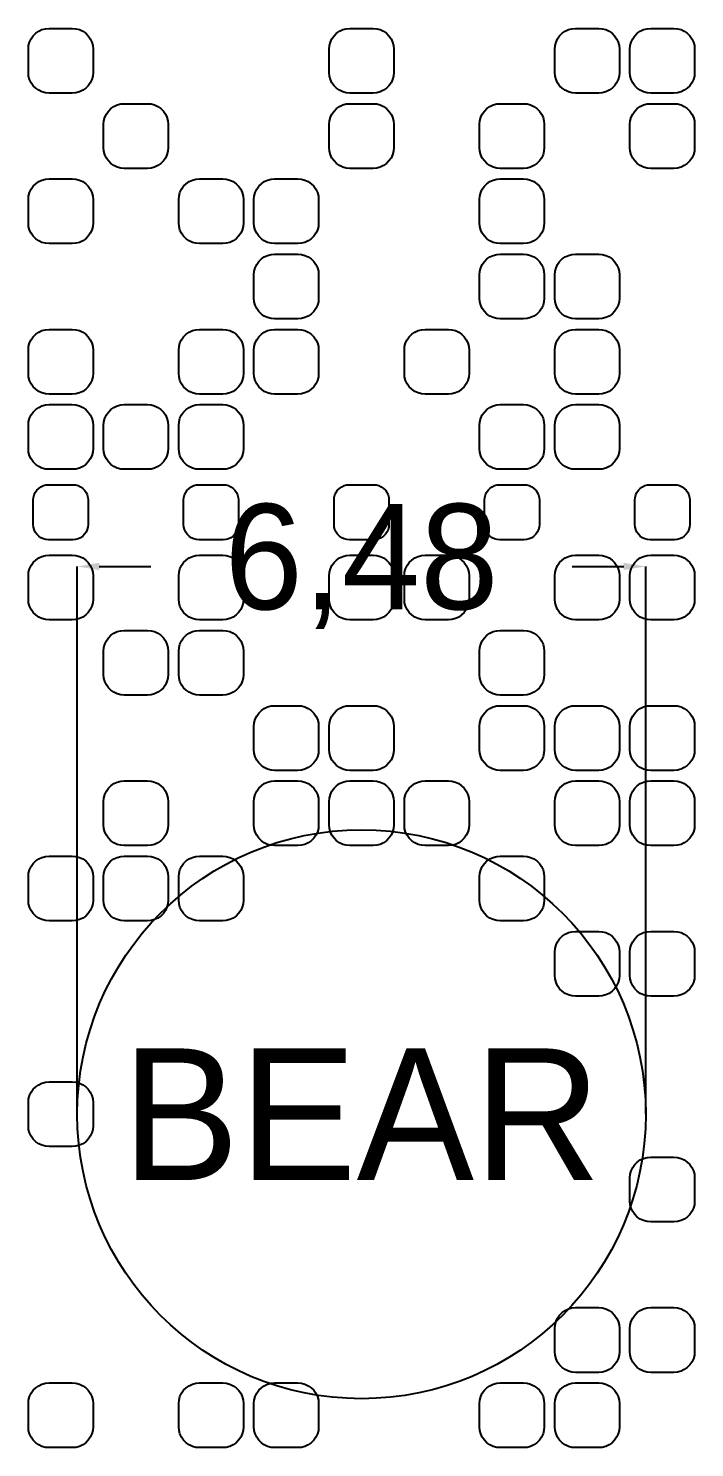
# Model space of a CAD drawing. Header units: metres. Extents: x -4.9 to 92.2, y -33 to 55.
# Drawn here: x 38.7 to 46.3, y 25.2 to 41.37 of the extents above; entities that cross this region are included whole.
import ezdxf
from ezdxf.enums import TextEntityAlignment as Align

# ---------------------------------------------------------------- set-up
doc = ezdxf.new("R2010")
doc.units = ezdxf.units.M
for name, color, linetype in [('QR_DATA', 1, 'Continuous'), ('QR_LOGO', 5, 'Continuous'), ('QR_TIMING', 1, 'Continuous')]:
    doc.layers.add(name, color=color, linetype=linetype)
doc.dimstyles.get("Standard").update_dxf_attribs({"dimtxt": 2.5, "dimasz": 2.5, "dimexe": 1.25, "dimexo": 0.625, "dimtad": 1, "dimcen": 2.5, "dimazin": 3, "dimtfac": 1, "dimtmove": 0, "dimatfit": 3})

# ---------------------------------------------------------------- blocks, each defined once
blk = doc.blocks.new('_CLOSEDFILLED')
at = {"color": 0, "linetype": 'BYBLOCK'}
blk.add_solid([(-1, 0.164), (0, 0), (-1, -0.164)], dxfattribs=at)
blk = doc.blocks.new('*D7')
for p, q in [((39.26, 29), (39.26, 35.24)), ((39.51, 35.24), (40.1, 35.24)), ((44.9, 35.24), (45.49, 35.24)), ((45.74, 29), (45.74, 35.24))]:
    blk.add_line(p, q)
at = {"layer": 'Defpoints'}
for p in [(39.26, 35.24), (39.26, 29), (45.74, 29)]:
    blk.add_point(p, dxfattribs=at)
at = {"xscale": 0.25, "yscale": 0.25, "rotation": 180}
blk.add_blockref('_CLOSEDFILLED', (39.26, 35.24), dxfattribs=at)
at = {"xscale": 0.25, "yscale": 0.25}
blk.add_blockref('_CLOSEDFILLED', (45.74, 35.24), dxfattribs=at)
at = {"insert": (42.5, 35.24), "char_height": 1.2, "attachment_point": 5}
blk.add_mtext('6,48', dxfattribs=at)

msp = doc.modelspace()

# ---------------------------------------------------------------- linework, layer by layer
at = {"layer": 'QR_DATA'}
for points in [[(39.204, 41.369), (39.245, 41.365), (39.285, 41.354), (39.322, 41.337), (39.356, 41.313), (39.385, 41.284), (39.408, 41.251), (39.426, 41.213), (39.436, 41.174), (39.44, 41.133), (39.44, 40.867), (39.436, 40.826), (39.426, 40.787), (39.408, 40.749), (39.385, 40.716), (39.356, 40.687), (39.322, 40.663), (39.285, 40.646), (39.245, 40.635), (39.204, 40.631), (38.939, 40.631), (38.898, 40.635), (38.858, 40.646), (38.821, 40.663), (38.787, 40.687), (38.758, 40.716), (38.734, 40.749), (38.717, 40.787), (38.706, 40.826), (38.703, 40.867), (38.703, 41.133), (38.706, 41.174), (38.717, 41.213), (38.734, 41.251), (38.758, 41.284), (38.787, 41.313), (38.821, 41.337), (38.858, 41.354), (38.898, 41.365), (38.939, 41.369)], [(42.633, 41.369), (42.674, 41.365), (42.713, 41.354), (42.751, 41.337), (42.784, 41.313), (42.813, 41.284), (42.837, 41.251), (42.854, 41.213), (42.865, 41.174), (42.869, 41.133), (42.869, 40.867), (42.865, 40.826), (42.854, 40.787), (42.837, 40.749), (42.813, 40.716), (42.784, 40.687), (42.751, 40.663), (42.713, 40.646), (42.674, 40.635), (42.633, 40.631), (42.367, 40.631), (42.326, 40.635), (42.287, 40.646), (42.249, 40.663), (42.216, 40.687), (42.187, 40.716), (42.163, 40.749), (42.146, 40.787), (42.135, 40.826), (42.131, 40.867), (42.131, 41.133), (42.135, 41.174), (42.146, 41.213), (42.163, 41.251), (42.187, 41.284), (42.216, 41.313), (42.249, 41.337), (42.287, 41.354), (42.326, 41.365), (42.367, 41.369)], [(45.204, 41.369), (45.245, 41.365), (45.285, 41.354), (45.322, 41.337), (45.356, 41.313), (45.385, 41.284), (45.408, 41.251), (45.426, 41.213), (45.436, 41.174), (45.44, 41.133), (45.44, 40.867), (45.436, 40.826), (45.426, 40.787), (45.408, 40.749), (45.385, 40.716), (45.356, 40.687), (45.322, 40.663), (45.285, 40.646), (45.245, 40.635), (45.204, 40.631), (44.939, 40.631), (44.898, 40.635), (44.858, 40.646), (44.821, 40.663), (44.787, 40.687), (44.758, 40.716), (44.734, 40.749), (44.717, 40.787), (44.706, 40.826), (44.703, 40.867), (44.703, 41.133), (44.706, 41.174), (44.717, 41.213), (44.734, 41.251), (44.758, 41.284), (44.787, 41.313), (44.821, 41.337), (44.858, 41.354), (44.898, 41.365), (44.939, 41.369)], [(46.061, 41.369), (46.102, 41.365), (46.142, 41.354), (46.179, 41.337), (46.213, 41.313), (46.242, 41.284), (46.266, 41.251), (46.283, 41.213), (46.294, 41.174), (46.297, 41.133), (46.297, 40.867), (46.294, 40.826), (46.283, 40.787), (46.266, 40.749), (46.242, 40.716), (46.213, 40.687), (46.179, 40.663), (46.142, 40.646), (46.102, 40.635), (46.061, 40.631), (45.796, 40.631), (45.755, 40.635), (45.715, 40.646), (45.678, 40.663), (45.644, 40.687), (45.615, 40.716), (45.592, 40.749), (45.574, 40.787), (45.564, 40.826), (45.56, 40.867), (45.56, 41.133), (45.564, 41.174), (45.574, 41.213), (45.592, 41.251), (45.615, 41.284), (45.644, 41.313), (45.678, 41.337), (45.715, 41.354), (45.755, 41.365), (45.796, 41.369)], [(40.061, 40.511), (40.102, 40.508), (40.142, 40.497), (40.179, 40.48), (40.213, 40.456), (40.242, 40.427), (40.266, 40.393), (40.283, 40.356), (40.294, 40.317), (40.297, 40.276), (40.297, 40.01), (40.294, 39.969), (40.283, 39.929), (40.266, 39.892), (40.242, 39.859), (40.213, 39.829), (40.179, 39.806), (40.142, 39.789), (40.102, 39.778), (40.061, 39.774), (39.796, 39.774), (39.755, 39.778), (39.715, 39.789), (39.678, 39.806), (39.644, 39.829), (39.615, 39.859), (39.592, 39.892), (39.574, 39.929), (39.564, 39.969), (39.56, 40.01), (39.56, 40.276), (39.564, 40.317), (39.574, 40.356), (39.592, 40.393), (39.615, 40.427), (39.644, 40.456), (39.678, 40.48), (39.715, 40.497), (39.755, 40.508), (39.796, 40.511)], [(42.633, 40.511), (42.674, 40.508), (42.713, 40.497), (42.751, 40.48), (42.784, 40.456), (42.813, 40.427), (42.837, 40.393), (42.854, 40.356), (42.865, 40.317), (42.869, 40.276), (42.869, 40.01), (42.865, 39.969), (42.854, 39.929), (42.837, 39.892), (42.813, 39.859), (42.784, 39.829), (42.751, 39.806), (42.713, 39.789), (42.674, 39.778), (42.633, 39.774), (42.367, 39.774), (42.326, 39.778), (42.287, 39.789), (42.249, 39.806), (42.216, 39.829), (42.187, 39.859), (42.163, 39.892), (42.146, 39.929), (42.135, 39.969), (42.131, 40.01), (42.131, 40.276), (42.135, 40.317), (42.146, 40.356), (42.163, 40.393), (42.187, 40.427), (42.216, 40.456), (42.249, 40.48), (42.287, 40.497), (42.326, 40.508), (42.367, 40.511)], [(44.347, 40.511), (44.388, 40.508), (44.428, 40.497), (44.465, 40.48), (44.499, 40.456), (44.528, 40.427), (44.551, 40.393), (44.569, 40.356), (44.579, 40.317), (44.583, 40.276), (44.583, 40.01), (44.579, 39.969), (44.569, 39.929), (44.551, 39.892), (44.528, 39.859), (44.499, 39.829), (44.465, 39.806), (44.428, 39.789), (44.388, 39.778), (44.347, 39.774), (44.082, 39.774), (44.041, 39.778), (44.001, 39.789), (43.964, 39.806), (43.93, 39.829), (43.901, 39.859), (43.877, 39.892), (43.86, 39.929), (43.849, 39.969), (43.846, 40.01), (43.846, 40.276), (43.849, 40.317), (43.86, 40.356), (43.877, 40.393), (43.901, 40.427), (43.93, 40.456), (43.964, 40.48), (44.001, 40.497), (44.041, 40.508), (44.082, 40.511)], [(46.061, 40.511), (46.102, 40.508), (46.142, 40.497), (46.179, 40.48), (46.213, 40.456), (46.242, 40.427), (46.266, 40.393), (46.283, 40.356), (46.294, 40.317), (46.297, 40.276), (46.297, 40.01), (46.294, 39.969), (46.283, 39.929), (46.266, 39.892), (46.242, 39.859), (46.213, 39.829), (46.179, 39.806), (46.142, 39.789), (46.102, 39.778), (46.061, 39.774), (45.796, 39.774), (45.755, 39.778), (45.715, 39.789), (45.678, 39.806), (45.644, 39.829), (45.615, 39.859), (45.592, 39.892), (45.574, 39.929), (45.564, 39.969), (45.56, 40.01), (45.56, 40.276), (45.564, 40.317), (45.574, 40.356), (45.592, 40.393), (45.615, 40.427), (45.644, 40.456), (45.678, 40.48), (45.715, 40.497), (45.755, 40.508), (45.796, 40.511)], [(39.204, 39.654), (39.245, 39.651), (39.285, 39.64), (39.322, 39.623), (39.356, 39.599), (39.385, 39.57), (39.408, 39.536), (39.426, 39.499), (39.436, 39.459), (39.44, 39.418), (39.44, 39.153), (39.436, 39.112), (39.426, 39.072), (39.408, 39.035), (39.385, 39.001), (39.356, 38.972), (39.322, 38.949), (39.285, 38.931), (39.245, 38.921), (39.204, 38.917), (38.939, 38.917), (38.898, 38.921), (38.858, 38.931), (38.821, 38.949), (38.787, 38.972), (38.758, 39.001), (38.734, 39.035), (38.717, 39.072), (38.706, 39.112), (38.703, 39.153), (38.703, 39.418), (38.706, 39.459), (38.717, 39.499), (38.734, 39.536), (38.758, 39.57), (38.787, 39.599), (38.821, 39.623), (38.858, 39.64), (38.898, 39.651), (38.939, 39.654)], [(40.918, 39.654), (40.959, 39.651), (40.999, 39.64), (41.036, 39.623), (41.07, 39.599), (41.099, 39.57), (41.123, 39.536), (41.14, 39.499), (41.151, 39.459), (41.154, 39.418), (41.154, 39.153), (41.151, 39.112), (41.14, 39.072), (41.123, 39.035), (41.099, 39.001), (41.07, 38.972), (41.036, 38.949), (40.999, 38.931), (40.959, 38.921), (40.918, 38.917), (40.653, 38.917), (40.612, 38.921), (40.572, 38.931), (40.535, 38.949), (40.501, 38.972), (40.472, 39.001), (40.449, 39.035), (40.431, 39.072), (40.421, 39.112), (40.417, 39.153), (40.417, 39.418), (40.421, 39.459), (40.431, 39.499), (40.449, 39.536), (40.472, 39.57), (40.501, 39.599), (40.535, 39.623), (40.572, 39.64), (40.612, 39.651), (40.653, 39.654)], [(41.776, 39.654), (41.817, 39.651), (41.856, 39.64), (41.893, 39.623), (41.927, 39.599), (41.956, 39.57), (41.98, 39.536), (41.997, 39.499), (42.008, 39.459), (42.011, 39.418), (42.011, 39.153), (42.008, 39.112), (41.997, 39.072), (41.98, 39.035), (41.956, 39.001), (41.927, 38.972), (41.893, 38.949), (41.856, 38.931), (41.817, 38.921), (41.776, 38.917), (41.51, 38.917), (41.469, 38.921), (41.429, 38.931), (41.392, 38.949), (41.359, 38.972), (41.329, 39.001), (41.306, 39.035), (41.289, 39.072), (41.278, 39.112), (41.274, 39.153), (41.274, 39.418), (41.278, 39.459), (41.289, 39.499), (41.306, 39.536), (41.329, 39.57), (41.359, 39.599), (41.392, 39.623), (41.429, 39.64), (41.469, 39.651), (41.51, 39.654)], [(44.347, 39.654), (44.388, 39.651), (44.428, 39.64), (44.465, 39.623), (44.499, 39.599), (44.528, 39.57), (44.551, 39.536), (44.569, 39.499), (44.579, 39.459), (44.583, 39.418), (44.583, 39.153), (44.579, 39.112), (44.569, 39.072), (44.551, 39.035), (44.528, 39.001), (44.499, 38.972), (44.465, 38.949), (44.428, 38.931), (44.388, 38.921), (44.347, 38.917), (44.082, 38.917), (44.041, 38.921), (44.001, 38.931), (43.964, 38.949), (43.93, 38.972), (43.901, 39.001), (43.877, 39.035), (43.86, 39.072), (43.849, 39.112), (43.846, 39.153), (43.846, 39.418), (43.849, 39.459), (43.86, 39.499), (43.877, 39.536), (43.901, 39.57), (43.93, 39.599), (43.964, 39.623), (44.001, 39.64), (44.041, 39.651), (44.082, 39.654)], [(41.776, 38.797), (41.817, 38.794), (41.856, 38.783), (41.893, 38.766), (41.927, 38.742), (41.956, 38.713), (41.98, 38.679), (41.997, 38.642), (42.008, 38.602), (42.011, 38.561), (42.011, 38.296), (42.008, 38.255), (41.997, 38.215), (41.98, 38.178), (41.956, 38.144), (41.927, 38.115), (41.893, 38.092), (41.856, 38.074), (41.817, 38.064), (41.776, 38.06), (41.51, 38.06), (41.469, 38.064), (41.429, 38.074), (41.392, 38.092), (41.359, 38.115), (41.329, 38.144), (41.306, 38.178), (41.289, 38.215), (41.278, 38.255), (41.274, 38.296), (41.274, 38.561), (41.278, 38.602), (41.289, 38.642), (41.306, 38.679), (41.329, 38.713), (41.359, 38.742), (41.392, 38.766), (41.429, 38.783), (41.469, 38.794), (41.51, 38.797)], [(44.347, 38.797), (44.388, 38.794), (44.428, 38.783), (44.465, 38.766), (44.499, 38.742), (44.528, 38.713), (44.551, 38.679), (44.569, 38.642), (44.579, 38.602), (44.583, 38.561), (44.583, 38.296), (44.579, 38.255), (44.569, 38.215), (44.551, 38.178), (44.528, 38.144), (44.499, 38.115), (44.465, 38.092), (44.428, 38.074), (44.388, 38.064), (44.347, 38.06), (44.082, 38.06), (44.041, 38.064), (44.001, 38.074), (43.964, 38.092), (43.93, 38.115), (43.901, 38.144), (43.877, 38.178), (43.86, 38.215), (43.849, 38.255), (43.846, 38.296), (43.846, 38.561), (43.849, 38.602), (43.86, 38.642), (43.877, 38.679), (43.901, 38.713), (43.93, 38.742), (43.964, 38.766), (44.001, 38.783), (44.041, 38.794), (44.082, 38.797)], [(45.204, 38.797), (45.245, 38.794), (45.285, 38.783), (45.322, 38.766), (45.356, 38.742), (45.385, 38.713), (45.408, 38.679), (45.426, 38.642), (45.436, 38.602), (45.44, 38.561), (45.44, 38.296), (45.436, 38.255), (45.426, 38.215), (45.408, 38.178), (45.385, 38.144), (45.356, 38.115), (45.322, 38.092), (45.285, 38.074), (45.245, 38.064), (45.204, 38.06), (44.939, 38.06), (44.898, 38.064), (44.858, 38.074), (44.821, 38.092), (44.787, 38.115), (44.758, 38.144), (44.734, 38.178), (44.717, 38.215), (44.706, 38.255), (44.703, 38.296), (44.703, 38.561), (44.706, 38.602), (44.717, 38.642), (44.734, 38.679), (44.758, 38.713), (44.787, 38.742), (44.821, 38.766), (44.858, 38.783), (44.898, 38.794), (44.939, 38.797)], [(39.204, 37.94), (39.245, 37.936), (39.285, 37.926), (39.322, 37.908), (39.356, 37.885), (39.385, 37.856), (39.408, 37.822), (39.426, 37.785), (39.436, 37.745), (39.44, 37.704), (39.44, 37.439), (39.436, 37.398), (39.426, 37.358), (39.408, 37.321), (39.385, 37.287), (39.356, 37.258), (39.322, 37.234), (39.285, 37.217), (39.245, 37.206), (39.204, 37.203), (38.939, 37.203), (38.898, 37.206), (38.858, 37.217), (38.821, 37.234), (38.787, 37.258), (38.758, 37.287), (38.734, 37.321), (38.717, 37.358), (38.706, 37.398), (38.703, 37.439), (38.703, 37.704), (38.706, 37.745), (38.717, 37.785), (38.734, 37.822), (38.758, 37.856), (38.787, 37.885), (38.821, 37.908), (38.858, 37.926), (38.898, 37.936), (38.939, 37.94)], [(40.918, 37.94), (40.959, 37.936), (40.999, 37.926), (41.036, 37.908), (41.07, 37.885), (41.099, 37.856), (41.123, 37.822), (41.14, 37.785), (41.151, 37.745), (41.154, 37.704), (41.154, 37.439), (41.151, 37.398), (41.14, 37.358), (41.123, 37.321), (41.099, 37.287), (41.07, 37.258), (41.036, 37.234), (40.999, 37.217), (40.959, 37.206), (40.918, 37.203), (40.653, 37.203), (40.612, 37.206), (40.572, 37.217), (40.535, 37.234), (40.501, 37.258), (40.472, 37.287), (40.449, 37.321), (40.431, 37.358), (40.421, 37.398), (40.417, 37.439), (40.417, 37.704), (40.421, 37.745), (40.431, 37.785), (40.449, 37.822), (40.472, 37.856), (40.501, 37.885), (40.535, 37.908), (40.572, 37.926), (40.612, 37.936), (40.653, 37.94)], [(41.776, 37.94), (41.817, 37.936), (41.856, 37.926), (41.893, 37.908), (41.927, 37.885), (41.956, 37.856), (41.98, 37.822), (41.997, 37.785), (42.008, 37.745), (42.011, 37.704), (42.011, 37.439), (42.008, 37.398), (41.997, 37.358), (41.98, 37.321), (41.956, 37.287), (41.927, 37.258), (41.893, 37.234), (41.856, 37.217), (41.817, 37.206), (41.776, 37.203), (41.51, 37.203), (41.469, 37.206), (41.429, 37.217), (41.392, 37.234), (41.359, 37.258), (41.329, 37.287), (41.306, 37.321), (41.289, 37.358), (41.278, 37.398), (41.274, 37.439), (41.274, 37.704), (41.278, 37.745), (41.289, 37.785), (41.306, 37.822), (41.329, 37.856), (41.359, 37.885), (41.392, 37.908), (41.429, 37.926), (41.469, 37.936), (41.51, 37.94)], [(43.49, 37.94), (43.531, 37.936), (43.571, 37.926), (43.608, 37.908), (43.641, 37.885), (43.671, 37.856), (43.694, 37.822), (43.711, 37.785), (43.722, 37.745), (43.726, 37.704), (43.726, 37.439), (43.722, 37.398), (43.711, 37.358), (43.694, 37.321), (43.671, 37.287), (43.641, 37.258), (43.608, 37.234), (43.571, 37.217), (43.531, 37.206), (43.49, 37.203), (43.224, 37.203), (43.183, 37.206), (43.144, 37.217), (43.107, 37.234), (43.073, 37.258), (43.044, 37.287), (43.02, 37.321), (43.003, 37.358), (42.992, 37.398), (42.989, 37.439), (42.989, 37.704), (42.992, 37.745), (43.003, 37.785), (43.02, 37.822), (43.044, 37.856), (43.073, 37.885), (43.107, 37.908), (43.144, 37.926), (43.183, 37.936), (43.224, 37.94)], [(45.204, 37.94), (45.245, 37.936), (45.285, 37.926), (45.322, 37.908), (45.356, 37.885), (45.385, 37.856), (45.408, 37.822), (45.426, 37.785), (45.436, 37.745), (45.44, 37.704), (45.44, 37.439), (45.436, 37.398), (45.426, 37.358), (45.408, 37.321), (45.385, 37.287), (45.356, 37.258), (45.322, 37.234), (45.285, 37.217), (45.245, 37.206), (45.204, 37.203), (44.939, 37.203), (44.898, 37.206), (44.858, 37.217), (44.821, 37.234), (44.787, 37.258), (44.758, 37.287), (44.734, 37.321), (44.717, 37.358), (44.706, 37.398), (44.703, 37.439), (44.703, 37.704), (44.706, 37.745), (44.717, 37.785), (44.734, 37.822), (44.758, 37.856), (44.787, 37.885), (44.821, 37.908), (44.858, 37.926), (44.898, 37.936), (44.939, 37.94)], [(39.204, 37.083), (39.245, 37.079), (39.285, 37.069), (39.322, 37.051), (39.356, 37.028), (39.385, 36.999), (39.408, 36.965), (39.426, 36.928), (39.436, 36.888), (39.44, 36.847), (39.44, 36.582), (39.436, 36.541), (39.426, 36.501), (39.408, 36.464), (39.385, 36.43), (39.356, 36.401), (39.322, 36.377), (39.285, 36.36), (39.245, 36.349), (39.204, 36.346), (38.939, 36.346), (38.898, 36.349), (38.858, 36.36), (38.821, 36.377), (38.787, 36.401), (38.758, 36.43), (38.734, 36.464), (38.717, 36.501), (38.706, 36.541), (38.703, 36.582), (38.703, 36.847), (38.706, 36.888), (38.717, 36.928), (38.734, 36.965), (38.758, 36.999), (38.787, 37.028), (38.821, 37.051), (38.858, 37.069), (38.898, 37.079), (38.939, 37.083)], [(40.061, 37.083), (40.102, 37.079), (40.142, 37.069), (40.179, 37.051), (40.213, 37.028), (40.242, 36.999), (40.266, 36.965), (40.283, 36.928), (40.294, 36.888), (40.297, 36.847), (40.297, 36.582), (40.294, 36.541), (40.283, 36.501), (40.266, 36.464), (40.242, 36.43), (40.213, 36.401), (40.179, 36.377), (40.142, 36.36), (40.102, 36.349), (40.061, 36.346), (39.796, 36.346), (39.755, 36.349), (39.715, 36.36), (39.678, 36.377), (39.644, 36.401), (39.615, 36.43), (39.592, 36.464), (39.574, 36.501), (39.564, 36.541), (39.56, 36.582), (39.56, 36.847), (39.564, 36.888), (39.574, 36.928), (39.592, 36.965), (39.615, 36.999), (39.644, 37.028), (39.678, 37.051), (39.715, 37.069), (39.755, 37.079), (39.796, 37.083)], [(40.918, 37.083), (40.959, 37.079), (40.999, 37.069), (41.036, 37.051), (41.07, 37.028), (41.099, 36.999), (41.123, 36.965), (41.14, 36.928), (41.151, 36.888), (41.154, 36.847), (41.154, 36.582), (41.151, 36.541), (41.14, 36.501), (41.123, 36.464), (41.099, 36.43), (41.07, 36.401), (41.036, 36.377), (40.999, 36.36), (40.959, 36.349), (40.918, 36.346), (40.653, 36.346), (40.612, 36.349), (40.572, 36.36), (40.535, 36.377), (40.501, 36.401), (40.472, 36.43), (40.449, 36.464), (40.431, 36.501), (40.421, 36.541), (40.417, 36.582), (40.417, 36.847), (40.421, 36.888), (40.431, 36.928), (40.449, 36.965), (40.472, 36.999), (40.501, 37.028), (40.535, 37.051), (40.572, 37.069), (40.612, 37.079), (40.653, 37.083)], [(44.347, 37.083), (44.388, 37.079), (44.428, 37.069), (44.465, 37.051), (44.499, 37.028), (44.528, 36.999), (44.551, 36.965), (44.569, 36.928), (44.579, 36.888), (44.583, 36.847), (44.583, 36.582), (44.579, 36.541), (44.569, 36.501), (44.551, 36.464), (44.528, 36.43), (44.499, 36.401), (44.465, 36.377), (44.428, 36.36), (44.388, 36.349), (44.347, 36.346), (44.082, 36.346), (44.041, 36.349), (44.001, 36.36), (43.964, 36.377), (43.93, 36.401), (43.901, 36.43), (43.877, 36.464), (43.86, 36.501), (43.849, 36.541), (43.846, 36.582), (43.846, 36.847), (43.849, 36.888), (43.86, 36.928), (43.877, 36.965), (43.901, 36.999), (43.93, 37.028), (43.964, 37.051), (44.001, 37.069), (44.041, 37.079), (44.082, 37.083)], [(45.204, 37.083), (45.245, 37.079), (45.285, 37.069), (45.322, 37.051), (45.356, 37.028), (45.385, 36.999), (45.408, 36.965), (45.426, 36.928), (45.436, 36.888), (45.44, 36.847), (45.44, 36.582), (45.436, 36.541), (45.426, 36.501), (45.408, 36.464), (45.385, 36.43), (45.356, 36.401), (45.322, 36.377), (45.285, 36.36), (45.245, 36.349), (45.204, 36.346), (44.939, 36.346), (44.898, 36.349), (44.858, 36.36), (44.821, 36.377), (44.787, 36.401), (44.758, 36.43), (44.734, 36.464), (44.717, 36.501), (44.706, 36.541), (44.703, 36.582), (44.703, 36.847), (44.706, 36.888), (44.717, 36.928), (44.734, 36.965), (44.758, 36.999), (44.787, 37.028), (44.821, 37.051), (44.858, 37.069), (44.898, 37.079), (44.939, 37.083)], [(39.204, 35.369), (39.245, 35.365), (39.285, 35.354), (39.322, 35.337), (39.356, 35.313), (39.385, 35.284), (39.408, 35.251), (39.426, 35.213), (39.436, 35.174), (39.44, 35.133), (39.44, 34.867), (39.436, 34.826), (39.426, 34.787), (39.408, 34.749), (39.385, 34.716), (39.356, 34.687), (39.322, 34.663), (39.285, 34.646), (39.245, 34.635), (39.204, 34.631), (38.939, 34.631), (38.898, 34.635), (38.858, 34.646), (38.821, 34.663), (38.787, 34.687), (38.758, 34.716), (38.734, 34.749), (38.717, 34.787), (38.706, 34.826), (38.703, 34.867), (38.703, 35.133), (38.706, 35.174), (38.717, 35.213), (38.734, 35.251), (38.758, 35.284), (38.787, 35.313), (38.821, 35.337), (38.858, 35.354), (38.898, 35.365), (38.939, 35.369)], [(40.918, 35.369), (40.959, 35.365), (40.999, 35.354), (41.036, 35.337), (41.07, 35.313), (41.099, 35.284), (41.123, 35.251), (41.14, 35.213), (41.151, 35.174), (41.154, 35.133), (41.154, 34.867), (41.151, 34.826), (41.14, 34.787), (41.123, 34.749), (41.099, 34.716), (41.07, 34.687), (41.036, 34.663), (40.999, 34.646), (40.959, 34.635), (40.918, 34.631), (40.653, 34.631), (40.612, 34.635), (40.572, 34.646), (40.535, 34.663), (40.501, 34.687), (40.472, 34.716), (40.449, 34.749), (40.431, 34.787), (40.421, 34.826), (40.417, 34.867), (40.417, 35.133), (40.421, 35.174), (40.431, 35.213), (40.449, 35.251), (40.472, 35.284), (40.501, 35.313), (40.535, 35.337), (40.572, 35.354), (40.612, 35.365), (40.653, 35.369)], [(42.633, 35.369), (42.674, 35.365), (42.713, 35.354), (42.751, 35.337), (42.784, 35.313), (42.813, 35.284), (42.837, 35.251), (42.854, 35.213), (42.865, 35.174), (42.869, 35.133), (42.869, 34.867), (42.865, 34.826), (42.854, 34.787), (42.837, 34.749), (42.813, 34.716), (42.784, 34.687), (42.751, 34.663), (42.713, 34.646), (42.674, 34.635), (42.633, 34.631), (42.367, 34.631), (42.326, 34.635), (42.287, 34.646), (42.249, 34.663), (42.216, 34.687), (42.187, 34.716), (42.163, 34.749), (42.146, 34.787), (42.135, 34.826), (42.131, 34.867), (42.131, 35.133), (42.135, 35.174), (42.146, 35.213), (42.163, 35.251), (42.187, 35.284), (42.216, 35.313), (42.249, 35.337), (42.287, 35.354), (42.326, 35.365), (42.367, 35.369)], [(43.49, 35.369), (43.531, 35.365), (43.571, 35.354), (43.608, 35.337), (43.641, 35.313), (43.671, 35.284), (43.694, 35.251), (43.711, 35.213), (43.722, 35.174), (43.726, 35.133), (43.726, 34.867), (43.722, 34.826), (43.711, 34.787), (43.694, 34.749), (43.671, 34.716), (43.641, 34.687), (43.608, 34.663), (43.571, 34.646), (43.531, 34.635), (43.49, 34.631), (43.224, 34.631), (43.183, 34.635), (43.144, 34.646), (43.107, 34.663), (43.073, 34.687), (43.044, 34.716), (43.02, 34.749), (43.003, 34.787), (42.992, 34.826), (42.989, 34.867), (42.989, 35.133), (42.992, 35.174), (43.003, 35.213), (43.02, 35.251), (43.044, 35.284), (43.073, 35.313), (43.107, 35.337), (43.144, 35.354), (43.183, 35.365), (43.224, 35.369)], [(45.204, 35.369), (45.245, 35.365), (45.285, 35.354), (45.322, 35.337), (45.356, 35.313), (45.385, 35.284), (45.408, 35.251), (45.426, 35.213), (45.436, 35.174), (45.44, 35.133), (45.44, 34.867), (45.436, 34.826), (45.426, 34.787), (45.408, 34.749), (45.385, 34.716), (45.356, 34.687), (45.322, 34.663), (45.285, 34.646), (45.245, 34.635), (45.204, 34.631), (44.939, 34.631), (44.898, 34.635), (44.858, 34.646), (44.821, 34.663), (44.787, 34.687), (44.758, 34.716), (44.734, 34.749), (44.717, 34.787), (44.706, 34.826), (44.703, 34.867), (44.703, 35.133), (44.706, 35.174), (44.717, 35.213), (44.734, 35.251), (44.758, 35.284), (44.787, 35.313), (44.821, 35.337), (44.858, 35.354), (44.898, 35.365), (44.939, 35.369)], [(46.061, 35.369), (46.102, 35.365), (46.142, 35.354), (46.179, 35.337), (46.213, 35.313), (46.242, 35.284), (46.266, 35.251), (46.283, 35.213), (46.294, 35.174), (46.297, 35.133), (46.297, 34.867), (46.294, 34.826), (46.283, 34.787), (46.266, 34.749), (46.242, 34.716), (46.213, 34.687), (46.179, 34.663), (46.142, 34.646), (46.102, 34.635), (46.061, 34.631), (45.796, 34.631), (45.755, 34.635), (45.715, 34.646), (45.678, 34.663), (45.644, 34.687), (45.615, 34.716), (45.592, 34.749), (45.574, 34.787), (45.564, 34.826), (45.56, 34.867), (45.56, 35.133), (45.564, 35.174), (45.574, 35.213), (45.592, 35.251), (45.615, 35.284), (45.644, 35.313), (45.678, 35.337), (45.715, 35.354), (45.755, 35.365), (45.796, 35.369)], [(40.061, 34.511), (40.102, 34.508), (40.142, 34.497), (40.179, 34.48), (40.213, 34.456), (40.242, 34.427), (40.266, 34.393), (40.283, 34.356), (40.294, 34.317), (40.297, 34.276), (40.297, 34.01), (40.294, 33.969), (40.283, 33.929), (40.266, 33.892), (40.242, 33.859), (40.213, 33.829), (40.179, 33.806), (40.142, 33.789), (40.102, 33.778), (40.061, 33.774), (39.796, 33.774), (39.755, 33.778), (39.715, 33.789), (39.678, 33.806), (39.644, 33.829), (39.615, 33.859), (39.592, 33.892), (39.574, 33.929), (39.564, 33.969), (39.56, 34.01), (39.56, 34.276), (39.564, 34.317), (39.574, 34.356), (39.592, 34.393), (39.615, 34.427), (39.644, 34.456), (39.678, 34.48), (39.715, 34.497), (39.755, 34.508), (39.796, 34.511)], [(40.918, 34.511), (40.959, 34.508), (40.999, 34.497), (41.036, 34.48), (41.07, 34.456), (41.099, 34.427), (41.123, 34.393), (41.14, 34.356), (41.151, 34.317), (41.154, 34.276), (41.154, 34.01), (41.151, 33.969), (41.14, 33.929), (41.123, 33.892), (41.099, 33.859), (41.07, 33.829), (41.036, 33.806), (40.999, 33.789), (40.959, 33.778), (40.918, 33.774), (40.653, 33.774), (40.612, 33.778), (40.572, 33.789), (40.535, 33.806), (40.501, 33.829), (40.472, 33.859), (40.449, 33.892), (40.431, 33.929), (40.421, 33.969), (40.417, 34.01), (40.417, 34.276), (40.421, 34.317), (40.431, 34.356), (40.449, 34.393), (40.472, 34.427), (40.501, 34.456), (40.535, 34.48), (40.572, 34.497), (40.612, 34.508), (40.653, 34.511)], [(44.347, 34.511), (44.388, 34.508), (44.428, 34.497), (44.465, 34.48), (44.499, 34.456), (44.528, 34.427), (44.551, 34.393), (44.569, 34.356), (44.579, 34.317), (44.583, 34.276), (44.583, 34.01), (44.579, 33.969), (44.569, 33.929), (44.551, 33.892), (44.528, 33.859), (44.499, 33.829), (44.465, 33.806), (44.428, 33.789), (44.388, 33.778), (44.347, 33.774), (44.082, 33.774), (44.041, 33.778), (44.001, 33.789), (43.964, 33.806), (43.93, 33.829), (43.901, 33.859), (43.877, 33.892), (43.86, 33.929), (43.849, 33.969), (43.846, 34.01), (43.846, 34.276), (43.849, 34.317), (43.86, 34.356), (43.877, 34.393), (43.901, 34.427), (43.93, 34.456), (43.964, 34.48), (44.001, 34.497), (44.041, 34.508), (44.082, 34.511)], [(41.776, 33.654), (41.817, 33.651), (41.856, 33.64), (41.893, 33.623), (41.927, 33.599), (41.956, 33.57), (41.98, 33.536), (41.997, 33.499), (42.008, 33.459), (42.011, 33.418), (42.011, 33.153), (42.008, 33.112), (41.997, 33.072), (41.98, 33.035), (41.956, 33.001), (41.927, 32.972), (41.893, 32.949), (41.856, 32.931), (41.817, 32.921), (41.776, 32.917), (41.51, 32.917), (41.469, 32.921), (41.429, 32.931), (41.392, 32.949), (41.359, 32.972), (41.329, 33.001), (41.306, 33.035), (41.289, 33.072), (41.278, 33.112), (41.274, 33.153), (41.274, 33.418), (41.278, 33.459), (41.289, 33.499), (41.306, 33.536), (41.329, 33.57), (41.359, 33.599), (41.392, 33.623), (41.429, 33.64), (41.469, 33.651), (41.51, 33.654)], [(42.633, 33.654), (42.674, 33.651), (42.713, 33.64), (42.751, 33.623), (42.784, 33.599), (42.813, 33.57), (42.837, 33.536), (42.854, 33.499), (42.865, 33.459), (42.869, 33.418), (42.869, 33.153), (42.865, 33.112), (42.854, 33.072), (42.837, 33.035), (42.813, 33.001), (42.784, 32.972), (42.751, 32.949), (42.713, 32.931), (42.674, 32.921), (42.633, 32.917), (42.367, 32.917), (42.326, 32.921), (42.287, 32.931), (42.249, 32.949), (42.216, 32.972), (42.187, 33.001), (42.163, 33.035), (42.146, 33.072), (42.135, 33.112), (42.131, 33.153), (42.131, 33.418), (42.135, 33.459), (42.146, 33.499), (42.163, 33.536), (42.187, 33.57), (42.216, 33.599), (42.249, 33.623), (42.287, 33.64), (42.326, 33.651), (42.367, 33.654)], [(44.347, 33.654), (44.388, 33.651), (44.428, 33.64), (44.465, 33.623), (44.499, 33.599), (44.528, 33.57), (44.551, 33.536), (44.569, 33.499), (44.579, 33.459), (44.583, 33.418), (44.583, 33.153), (44.579, 33.112), (44.569, 33.072), (44.551, 33.035), (44.528, 33.001), (44.499, 32.972), (44.465, 32.949), (44.428, 32.931), (44.388, 32.921), (44.347, 32.917), (44.082, 32.917), (44.041, 32.921), (44.001, 32.931), (43.964, 32.949), (43.93, 32.972), (43.901, 33.001), (43.877, 33.035), (43.86, 33.072), (43.849, 33.112), (43.846, 33.153), (43.846, 33.418), (43.849, 33.459), (43.86, 33.499), (43.877, 33.536), (43.901, 33.57), (43.93, 33.599), (43.964, 33.623), (44.001, 33.64), (44.041, 33.651), (44.082, 33.654)], [(45.204, 33.654), (45.245, 33.651), (45.285, 33.64), (45.322, 33.623), (45.356, 33.599), (45.385, 33.57), (45.408, 33.536), (45.426, 33.499), (45.436, 33.459), (45.44, 33.418), (45.44, 33.153), (45.436, 33.112), (45.426, 33.072), (45.408, 33.035), (45.385, 33.001), (45.356, 32.972), (45.322, 32.949), (45.285, 32.931), (45.245, 32.921), (45.204, 32.917), (44.939, 32.917), (44.898, 32.921), (44.858, 32.931), (44.821, 32.949), (44.787, 32.972), (44.758, 33.001), (44.734, 33.035), (44.717, 33.072), (44.706, 33.112), (44.703, 33.153), (44.703, 33.418), (44.706, 33.459), (44.717, 33.499), (44.734, 33.536), (44.758, 33.57), (44.787, 33.599), (44.821, 33.623), (44.858, 33.64), (44.898, 33.651), (44.939, 33.654)], [(46.061, 33.654), (46.102, 33.651), (46.142, 33.64), (46.179, 33.623), (46.213, 33.599), (46.242, 33.57), (46.266, 33.536), (46.283, 33.499), (46.294, 33.459), (46.297, 33.418), (46.297, 33.153), (46.294, 33.112), (46.283, 33.072), (46.266, 33.035), (46.242, 33.001), (46.213, 32.972), (46.179, 32.949), (46.142, 32.931), (46.102, 32.921), (46.061, 32.917), (45.796, 32.917), (45.755, 32.921), (45.715, 32.931), (45.678, 32.949), (45.644, 32.972), (45.615, 33.001), (45.592, 33.035), (45.574, 33.072), (45.564, 33.112), (45.56, 33.153), (45.56, 33.418), (45.564, 33.459), (45.574, 33.499), (45.592, 33.536), (45.615, 33.57), (45.644, 33.599), (45.678, 33.623), (45.715, 33.64), (45.755, 33.651), (45.796, 33.654)], [(40.061, 32.797), (40.102, 32.794), (40.142, 32.783), (40.179, 32.766), (40.213, 32.742), (40.242, 32.713), (40.266, 32.679), (40.283, 32.642), (40.294, 32.602), (40.297, 32.561), (40.297, 32.296), (40.294, 32.255), (40.283, 32.215), (40.266, 32.178), (40.242, 32.144), (40.213, 32.115), (40.179, 32.092), (40.142, 32.074), (40.102, 32.064), (40.061, 32.06), (39.796, 32.06), (39.755, 32.064), (39.715, 32.074), (39.678, 32.092), (39.644, 32.115), (39.615, 32.144), (39.592, 32.178), (39.574, 32.215), (39.564, 32.255), (39.56, 32.296), (39.56, 32.561), (39.564, 32.602), (39.574, 32.642), (39.592, 32.679), (39.615, 32.713), (39.644, 32.742), (39.678, 32.766), (39.715, 32.783), (39.755, 32.794), (39.796, 32.797)], [(41.776, 32.797), (41.817, 32.794), (41.856, 32.783), (41.893, 32.766), (41.927, 32.742), (41.956, 32.713), (41.98, 32.679), (41.997, 32.642), (42.008, 32.602), (42.011, 32.561), (42.011, 32.296), (42.008, 32.255), (41.997, 32.215), (41.98, 32.178), (41.956, 32.144), (41.927, 32.115), (41.893, 32.092), (41.856, 32.074), (41.817, 32.064), (41.776, 32.06), (41.51, 32.06), (41.469, 32.064), (41.429, 32.074), (41.392, 32.092), (41.359, 32.115), (41.329, 32.144), (41.306, 32.178), (41.289, 32.215), (41.278, 32.255), (41.274, 32.296), (41.274, 32.561), (41.278, 32.602), (41.289, 32.642), (41.306, 32.679), (41.329, 32.713), (41.359, 32.742), (41.392, 32.766), (41.429, 32.783), (41.469, 32.794), (41.51, 32.797)], [(42.633, 32.797), (42.674, 32.794), (42.713, 32.783), (42.751, 32.766), (42.784, 32.742), (42.813, 32.713), (42.837, 32.679), (42.854, 32.642), (42.865, 32.602), (42.869, 32.561), (42.869, 32.296), (42.865, 32.255), (42.854, 32.215), (42.837, 32.178), (42.813, 32.144), (42.784, 32.115), (42.751, 32.092), (42.713, 32.074), (42.674, 32.064), (42.633, 32.06), (42.367, 32.06), (42.326, 32.064), (42.287, 32.074), (42.249, 32.092), (42.216, 32.115), (42.187, 32.144), (42.163, 32.178), (42.146, 32.215), (42.135, 32.255), (42.131, 32.296), (42.131, 32.561), (42.135, 32.602), (42.146, 32.642), (42.163, 32.679), (42.187, 32.713), (42.216, 32.742), (42.249, 32.766), (42.287, 32.783), (42.326, 32.794), (42.367, 32.797)], [(43.49, 32.797), (43.531, 32.794), (43.571, 32.783), (43.608, 32.766), (43.641, 32.742), (43.671, 32.713), (43.694, 32.679), (43.711, 32.642), (43.722, 32.602), (43.726, 32.561), (43.726, 32.296), (43.722, 32.255), (43.711, 32.215), (43.694, 32.178), (43.671, 32.144), (43.641, 32.115), (43.608, 32.092), (43.571, 32.074), (43.531, 32.064), (43.49, 32.06), (43.224, 32.06), (43.183, 32.064), (43.144, 32.074), (43.107, 32.092), (43.073, 32.115), (43.044, 32.144), (43.02, 32.178), (43.003, 32.215), (42.992, 32.255), (42.989, 32.296), (42.989, 32.561), (42.992, 32.602), (43.003, 32.642), (43.02, 32.679), (43.044, 32.713), (43.073, 32.742), (43.107, 32.766), (43.144, 32.783), (43.183, 32.794), (43.224, 32.797)], [(45.204, 32.797), (45.245, 32.794), (45.285, 32.783), (45.322, 32.766), (45.356, 32.742), (45.385, 32.713), (45.408, 32.679), (45.426, 32.642), (45.436, 32.602), (45.44, 32.561), (45.44, 32.296), (45.436, 32.255), (45.426, 32.215), (45.408, 32.178), (45.385, 32.144), (45.356, 32.115), (45.322, 32.092), (45.285, 32.074), (45.245, 32.064), (45.204, 32.06), (44.939, 32.06), (44.898, 32.064), (44.858, 32.074), (44.821, 32.092), (44.787, 32.115), (44.758, 32.144), (44.734, 32.178), (44.717, 32.215), (44.706, 32.255), (44.703, 32.296), (44.703, 32.561), (44.706, 32.602), (44.717, 32.642), (44.734, 32.679), (44.758, 32.713), (44.787, 32.742), (44.821, 32.766), (44.858, 32.783), (44.898, 32.794), (44.939, 32.797)], [(46.061, 32.797), (46.102, 32.794), (46.142, 32.783), (46.179, 32.766), (46.213, 32.742), (46.242, 32.713), (46.266, 32.679), (46.283, 32.642), (46.294, 32.602), (46.297, 32.561), (46.297, 32.296), (46.294, 32.255), (46.283, 32.215), (46.266, 32.178), (46.242, 32.144), (46.213, 32.115), (46.179, 32.092), (46.142, 32.074), (46.102, 32.064), (46.061, 32.06), (45.796, 32.06), (45.755, 32.064), (45.715, 32.074), (45.678, 32.092), (45.644, 32.115), (45.615, 32.144), (45.592, 32.178), (45.574, 32.215), (45.564, 32.255), (45.56, 32.296), (45.56, 32.561), (45.564, 32.602), (45.574, 32.642), (45.592, 32.679), (45.615, 32.713), (45.644, 32.742), (45.678, 32.766), (45.715, 32.783), (45.755, 32.794), (45.796, 32.797)], [(39.204, 31.94), (39.245, 31.936), (39.285, 31.926), (39.322, 31.908), (39.356, 31.885), (39.385, 31.856), (39.408, 31.822), (39.426, 31.785), (39.436, 31.745), (39.44, 31.704), (39.44, 31.439), (39.436, 31.398), (39.426, 31.358), (39.408, 31.321), (39.385, 31.287), (39.356, 31.258), (39.322, 31.234), (39.285, 31.217), (39.245, 31.206), (39.204, 31.203), (38.939, 31.203), (38.898, 31.206), (38.858, 31.217), (38.821, 31.234), (38.787, 31.258), (38.758, 31.287), (38.734, 31.321), (38.717, 31.358), (38.706, 31.398), (38.703, 31.439), (38.703, 31.704), (38.706, 31.745), (38.717, 31.785), (38.734, 31.822), (38.758, 31.856), (38.787, 31.885), (38.821, 31.908), (38.858, 31.926), (38.898, 31.936), (38.939, 31.94)], [(40.061, 31.94), (40.102, 31.936), (40.142, 31.926), (40.179, 31.908), (40.213, 31.885), (40.242, 31.856), (40.266, 31.822), (40.283, 31.785), (40.294, 31.745), (40.297, 31.704), (40.297, 31.439), (40.294, 31.398), (40.283, 31.358), (40.266, 31.321), (40.242, 31.287), (40.213, 31.258), (40.179, 31.234), (40.142, 31.217), (40.102, 31.206), (40.061, 31.203), (39.796, 31.203), (39.755, 31.206), (39.715, 31.217), (39.678, 31.234), (39.644, 31.258), (39.615, 31.287), (39.592, 31.321), (39.574, 31.358), (39.564, 31.398), (39.56, 31.439), (39.56, 31.704), (39.564, 31.745), (39.574, 31.785), (39.592, 31.822), (39.615, 31.856), (39.644, 31.885), (39.678, 31.908), (39.715, 31.926), (39.755, 31.936), (39.796, 31.94)], [(40.918, 31.94), (40.959, 31.936), (40.999, 31.926), (41.036, 31.908), (41.07, 31.885), (41.099, 31.856), (41.123, 31.822), (41.14, 31.785), (41.151, 31.745), (41.154, 31.704), (41.154, 31.439), (41.151, 31.398), (41.14, 31.358), (41.123, 31.321), (41.099, 31.287), (41.07, 31.258), (41.036, 31.234), (40.999, 31.217), (40.959, 31.206), (40.918, 31.203), (40.653, 31.203), (40.612, 31.206), (40.572, 31.217), (40.535, 31.234), (40.501, 31.258), (40.472, 31.287), (40.449, 31.321), (40.431, 31.358), (40.421, 31.398), (40.417, 31.439), (40.417, 31.704), (40.421, 31.745), (40.431, 31.785), (40.449, 31.822), (40.472, 31.856), (40.501, 31.885), (40.535, 31.908), (40.572, 31.926), (40.612, 31.936), (40.653, 31.94)], [(44.347, 31.94), (44.388, 31.936), (44.428, 31.926), (44.465, 31.908), (44.499, 31.885), (44.528, 31.856), (44.551, 31.822), (44.569, 31.785), (44.579, 31.745), (44.583, 31.704), (44.583, 31.439), (44.579, 31.398), (44.569, 31.358), (44.551, 31.321), (44.528, 31.287), (44.499, 31.258), (44.465, 31.234), (44.428, 31.217), (44.388, 31.206), (44.347, 31.203), (44.082, 31.203), (44.041, 31.206), (44.001, 31.217), (43.964, 31.234), (43.93, 31.258), (43.901, 31.287), (43.877, 31.321), (43.86, 31.358), (43.849, 31.398), (43.846, 31.439), (43.846, 31.704), (43.849, 31.745), (43.86, 31.785), (43.877, 31.822), (43.901, 31.856), (43.93, 31.885), (43.964, 31.908), (44.001, 31.926), (44.041, 31.936), (44.082, 31.94)], [(45.204, 31.083), (45.245, 31.079), (45.285, 31.069), (45.322, 31.051), (45.356, 31.028), (45.385, 30.999), (45.408, 30.965), (45.426, 30.928), (45.436, 30.888), (45.44, 30.847), (45.44, 30.582), (45.436, 30.541), (45.426, 30.501), (45.408, 30.464), (45.385, 30.43), (45.356, 30.401), (45.322, 30.377), (45.285, 30.36), (45.245, 30.349), (45.204, 30.346), (44.939, 30.346), (44.898, 30.349), (44.858, 30.36), (44.821, 30.377), (44.787, 30.401), (44.758, 30.43), (44.734, 30.464), (44.717, 30.501), (44.706, 30.541), (44.703, 30.582), (44.703, 30.847), (44.706, 30.888), (44.717, 30.928), (44.734, 30.965), (44.758, 30.999), (44.787, 31.028), (44.821, 31.051), (44.858, 31.069), (44.898, 31.079), (44.939, 31.083)], [(46.061, 31.083), (46.102, 31.079), (46.142, 31.069), (46.179, 31.051), (46.213, 31.028), (46.242, 30.999), (46.266, 30.965), (46.283, 30.928), (46.294, 30.888), (46.297, 30.847), (46.297, 30.582), (46.294, 30.541), (46.283, 30.501), (46.266, 30.464), (46.242, 30.43), (46.213, 30.401), (46.179, 30.377), (46.142, 30.36), (46.102, 30.349), (46.061, 30.346), (45.796, 30.346), (45.755, 30.349), (45.715, 30.36), (45.678, 30.377), (45.644, 30.401), (45.615, 30.43), (45.592, 30.464), (45.574, 30.501), (45.564, 30.541), (45.56, 30.582), (45.56, 30.847), (45.564, 30.888), (45.574, 30.928), (45.592, 30.965), (45.615, 30.999), (45.644, 31.028), (45.678, 31.051), (45.715, 31.069), (45.755, 31.079), (45.796, 31.083)], [(39.204, 29.369), (39.245, 29.365), (39.285, 29.354), (39.322, 29.337), (39.356, 29.313), (39.385, 29.284), (39.408, 29.251), (39.426, 29.213), (39.436, 29.174), (39.44, 29.133), (39.44, 28.867), (39.436, 28.826), (39.426, 28.787), (39.408, 28.749), (39.385, 28.716), (39.356, 28.687), (39.322, 28.663), (39.285, 28.646), (39.245, 28.635), (39.204, 28.631), (38.939, 28.631), (38.898, 28.635), (38.858, 28.646), (38.821, 28.663), (38.787, 28.687), (38.758, 28.716), (38.734, 28.749), (38.717, 28.787), (38.706, 28.826), (38.703, 28.867), (38.703, 29.133), (38.706, 29.174), (38.717, 29.213), (38.734, 29.251), (38.758, 29.284), (38.787, 29.313), (38.821, 29.337), (38.858, 29.354), (38.898, 29.365), (38.939, 29.369)], [(46.061, 28.511), (46.102, 28.508), (46.142, 28.497), (46.179, 28.48), (46.213, 28.456), (46.242, 28.427), (46.266, 28.393), (46.283, 28.356), (46.294, 28.317), (46.297, 28.276), (46.297, 28.01), (46.294, 27.969), (46.283, 27.929), (46.266, 27.892), (46.242, 27.859), (46.213, 27.829), (46.179, 27.806), (46.142, 27.789), (46.102, 27.778), (46.061, 27.774), (45.796, 27.774), (45.755, 27.778), (45.715, 27.789), (45.678, 27.806), (45.644, 27.829), (45.615, 27.859), (45.592, 27.892), (45.574, 27.929), (45.564, 27.969), (45.56, 28.01), (45.56, 28.276), (45.564, 28.317), (45.574, 28.356), (45.592, 28.393), (45.615, 28.427), (45.644, 28.456), (45.678, 28.48), (45.715, 28.497), (45.755, 28.508), (45.796, 28.511)], [(45.204, 26.797), (45.245, 26.794), (45.285, 26.783), (45.322, 26.766), (45.356, 26.742), (45.385, 26.713), (45.408, 26.679), (45.426, 26.642), (45.436, 26.602), (45.44, 26.561), (45.44, 26.296), (45.436, 26.255), (45.426, 26.215), (45.408, 26.178), (45.385, 26.144), (45.356, 26.115), (45.322, 26.092), (45.285, 26.074), (45.245, 26.064), (45.204, 26.06), (44.939, 26.06), (44.898, 26.064), (44.858, 26.074), (44.821, 26.092), (44.787, 26.115), (44.758, 26.144), (44.734, 26.178), (44.717, 26.215), (44.706, 26.255), (44.703, 26.296), (44.703, 26.561), (44.706, 26.602), (44.717, 26.642), (44.734, 26.679), (44.758, 26.713), (44.787, 26.742), (44.821, 26.766), (44.858, 26.783), (44.898, 26.794), (44.939, 26.797)], [(46.061, 26.797), (46.102, 26.794), (46.142, 26.783), (46.179, 26.766), (46.213, 26.742), (46.242, 26.713), (46.266, 26.679), (46.283, 26.642), (46.294, 26.602), (46.297, 26.561), (46.297, 26.296), (46.294, 26.255), (46.283, 26.215), (46.266, 26.178), (46.242, 26.144), (46.213, 26.115), (46.179, 26.092), (46.142, 26.074), (46.102, 26.064), (46.061, 26.06), (45.796, 26.06), (45.755, 26.064), (45.715, 26.074), (45.678, 26.092), (45.644, 26.115), (45.615, 26.144), (45.592, 26.178), (45.574, 26.215), (45.564, 26.255), (45.56, 26.296), (45.56, 26.561), (45.564, 26.602), (45.574, 26.642), (45.592, 26.679), (45.615, 26.713), (45.644, 26.742), (45.678, 26.766), (45.715, 26.783), (45.755, 26.794), (45.796, 26.797)], [(39.204, 25.94), (39.245, 25.936), (39.285, 25.926), (39.322, 25.908), (39.356, 25.885), (39.385, 25.856), (39.408, 25.822), (39.426, 25.785), (39.436, 25.745), (39.44, 25.704), (39.44, 25.439), (39.436, 25.398), (39.426, 25.358), (39.408, 25.321), (39.385, 25.287), (39.356, 25.258), (39.322, 25.234), (39.285, 25.217), (39.245, 25.206), (39.204, 25.203), (38.939, 25.203), (38.898, 25.206), (38.858, 25.217), (38.821, 25.234), (38.787, 25.258), (38.758, 25.287), (38.734, 25.321), (38.717, 25.358), (38.706, 25.398), (38.703, 25.439), (38.703, 25.704), (38.706, 25.745), (38.717, 25.785), (38.734, 25.822), (38.758, 25.856), (38.787, 25.885), (38.821, 25.908), (38.858, 25.926), (38.898, 25.936), (38.939, 25.94)], [(40.918, 25.94), (40.959, 25.936), (40.999, 25.926), (41.036, 25.908), (41.07, 25.885), (41.099, 25.856), (41.123, 25.822), (41.14, 25.785), (41.151, 25.745), (41.154, 25.704), (41.154, 25.439), (41.151, 25.398), (41.14, 25.358), (41.123, 25.321), (41.099, 25.287), (41.07, 25.258), (41.036, 25.234), (40.999, 25.217), (40.959, 25.206), (40.918, 25.203), (40.653, 25.203), (40.612, 25.206), (40.572, 25.217), (40.535, 25.234), (40.501, 25.258), (40.472, 25.287), (40.449, 25.321), (40.431, 25.358), (40.421, 25.398), (40.417, 25.439), (40.417, 25.704), (40.421, 25.745), (40.431, 25.785), (40.449, 25.822), (40.472, 25.856), (40.501, 25.885), (40.535, 25.908), (40.572, 25.926), (40.612, 25.936), (40.653, 25.94)], [(41.776, 25.94), (41.817, 25.936), (41.856, 25.926), (41.893, 25.908), (41.927, 25.885), (41.956, 25.856), (41.98, 25.822), (41.997, 25.785), (42.008, 25.745), (42.011, 25.704), (42.011, 25.439), (42.008, 25.398), (41.997, 25.358), (41.98, 25.321), (41.956, 25.287), (41.927, 25.258), (41.893, 25.234), (41.856, 25.217), (41.817, 25.206), (41.776, 25.203), (41.51, 25.203), (41.469, 25.206), (41.429, 25.217), (41.392, 25.234), (41.359, 25.258), (41.329, 25.287), (41.306, 25.321), (41.289, 25.358), (41.278, 25.398), (41.274, 25.439), (41.274, 25.704), (41.278, 25.745), (41.289, 25.785), (41.306, 25.822), (41.329, 25.856), (41.359, 25.885), (41.392, 25.908), (41.429, 25.926), (41.469, 25.936), (41.51, 25.94)], [(44.347, 25.94), (44.388, 25.936), (44.428, 25.926), (44.465, 25.908), (44.499, 25.885), (44.528, 25.856), (44.551, 25.822), (44.569, 25.785), (44.579, 25.745), (44.583, 25.704), (44.583, 25.439), (44.579, 25.398), (44.569, 25.358), (44.551, 25.321), (44.528, 25.287), (44.499, 25.258), (44.465, 25.234), (44.428, 25.217), (44.388, 25.206), (44.347, 25.203), (44.082, 25.203), (44.041, 25.206), (44.001, 25.217), (43.964, 25.234), (43.93, 25.258), (43.901, 25.287), (43.877, 25.321), (43.86, 25.358), (43.849, 25.398), (43.846, 25.439), (43.846, 25.704), (43.849, 25.745), (43.86, 25.785), (43.877, 25.822), (43.901, 25.856), (43.93, 25.885), (43.964, 25.908), (44.001, 25.926), (44.041, 25.936), (44.082, 25.94)], [(45.204, 25.94), (45.245, 25.936), (45.285, 25.926), (45.322, 25.908), (45.356, 25.885), (45.385, 25.856), (45.408, 25.822), (45.426, 25.785), (45.436, 25.745), (45.44, 25.704), (45.44, 25.439), (45.436, 25.398), (45.426, 25.358), (45.408, 25.321), (45.385, 25.287), (45.356, 25.258), (45.322, 25.234), (45.285, 25.217), (45.245, 25.206), (45.204, 25.203), (44.939, 25.203), (44.898, 25.206), (44.858, 25.217), (44.821, 25.234), (44.787, 25.258), (44.758, 25.287), (44.734, 25.321), (44.717, 25.358), (44.706, 25.398), (44.703, 25.439), (44.703, 25.704), (44.706, 25.745), (44.717, 25.785), (44.734, 25.822), (44.758, 25.856), (44.787, 25.885), (44.821, 25.908), (44.858, 25.926), (44.898, 25.936), (44.939, 25.94)]]:
    msp.add_lwpolyline(points, close=True, dxfattribs=at)
at = {"layer": 'QR_LOGO'}
msp.add_circle((42.5, 29), 3.24, dxfattribs=at)
at = {"layer": 'QR_TIMING'}
for points in [[(39.209, 36.17), (39.24, 36.168), (39.269, 36.16), (39.297, 36.147), (39.322, 36.129), (39.344, 36.108), (39.361, 36.083), (39.374, 36.055), (39.382, 36.025), (39.385, 35.995), (39.385, 35.719), (39.382, 35.689), (39.374, 35.659), (39.361, 35.632), (39.344, 35.607), (39.322, 35.585), (39.297, 35.567), (39.269, 35.554), (39.24, 35.547), (39.209, 35.544), (38.934, 35.544), (38.903, 35.547), (38.874, 35.554), (38.846, 35.567), (38.821, 35.585), (38.799, 35.607), (38.782, 35.632), (38.769, 35.659), (38.761, 35.689), (38.758, 35.719), (38.758, 35.995), (38.761, 36.025), (38.769, 36.055), (38.782, 36.083), (38.799, 36.108), (38.821, 36.129), (38.846, 36.147), (38.874, 36.16), (38.903, 36.168), (38.934, 36.17)], [(40.924, 36.17), (40.954, 36.168), (40.984, 36.16), (41.011, 36.147), (41.036, 36.129), (41.058, 36.108), (41.075, 36.083), (41.088, 36.055), (41.096, 36.025), (41.099, 35.995), (41.099, 35.719), (41.096, 35.689), (41.088, 35.659), (41.075, 35.632), (41.058, 35.607), (41.036, 35.585), (41.011, 35.567), (40.984, 35.554), (40.954, 35.547), (40.924, 35.544), (40.648, 35.544), (40.617, 35.547), (40.588, 35.554), (40.56, 35.567), (40.535, 35.585), (40.513, 35.607), (40.496, 35.632), (40.483, 35.659), (40.475, 35.689), (40.472, 35.719), (40.472, 35.995), (40.475, 36.025), (40.483, 36.055), (40.496, 36.083), (40.513, 36.108), (40.535, 36.129), (40.56, 36.147), (40.588, 36.16), (40.617, 36.168), (40.648, 36.17)], [(42.638, 36.17), (42.668, 36.168), (42.698, 36.16), (42.726, 36.147), (42.751, 36.129), (42.772, 36.108), (42.79, 36.083), (42.803, 36.055), (42.811, 36.025), (42.813, 35.995), (42.813, 35.719), (42.811, 35.689), (42.803, 35.659), (42.79, 35.632), (42.772, 35.607), (42.751, 35.585), (42.726, 35.567), (42.698, 35.554), (42.668, 35.547), (42.638, 35.544), (42.362, 35.544), (42.332, 35.547), (42.302, 35.554), (42.274, 35.567), (42.249, 35.585), (42.228, 35.607), (42.21, 35.632), (42.197, 35.659), (42.189, 35.689), (42.187, 35.719), (42.187, 35.995), (42.189, 36.025), (42.197, 36.055), (42.21, 36.083), (42.228, 36.108), (42.249, 36.129), (42.274, 36.147), (42.302, 36.16), (42.332, 36.168), (42.362, 36.17)], [(44.352, 36.17), (44.383, 36.168), (44.412, 36.16), (44.44, 36.147), (44.465, 36.129), (44.487, 36.108), (44.504, 36.083), (44.517, 36.055), (44.525, 36.025), (44.528, 35.995), (44.528, 35.719), (44.525, 35.689), (44.517, 35.659), (44.504, 35.632), (44.487, 35.607), (44.465, 35.585), (44.44, 35.567), (44.412, 35.554), (44.383, 35.547), (44.352, 35.544), (44.076, 35.544), (44.046, 35.547), (44.016, 35.554), (43.989, 35.567), (43.964, 35.585), (43.942, 35.607), (43.925, 35.632), (43.912, 35.659), (43.904, 35.689), (43.901, 35.719), (43.901, 35.995), (43.904, 36.025), (43.912, 36.055), (43.925, 36.083), (43.942, 36.108), (43.964, 36.129), (43.989, 36.147), (44.016, 36.16), (44.046, 36.168), (44.076, 36.17)], [(46.066, 36.17), (46.097, 36.168), (46.126, 36.16), (46.154, 36.147), (46.179, 36.129), (46.201, 36.108), (46.218, 36.083), (46.231, 36.055), (46.239, 36.025), (46.242, 35.995), (46.242, 35.719), (46.239, 35.689), (46.231, 35.659), (46.218, 35.632), (46.201, 35.607), (46.179, 35.585), (46.154, 35.567), (46.126, 35.554), (46.097, 35.547), (46.066, 35.544), (45.791, 35.544), (45.76, 35.547), (45.731, 35.554), (45.703, 35.567), (45.678, 35.585), (45.656, 35.607), (45.639, 35.632), (45.626, 35.659), (45.618, 35.689), (45.615, 35.719), (45.615, 35.995), (45.618, 36.025), (45.626, 36.055), (45.639, 36.083), (45.656, 36.108), (45.678, 36.129), (45.703, 36.147), (45.731, 36.16), (45.76, 36.168), (45.791, 36.17)]]:
    msp.add_lwpolyline(points, close=True, dxfattribs=at)

# ---------------------------------------------------------------- texts
at = {"layer": 'QR_LOGO'}
msp.add_text('BEAR', height=1.5, dxfattribs=at).set_placement((42.5, 29), align=Align.MIDDLE_CENTER)

# ---------------------------------------------------------------- dimensions: what is measured, and where the dimension line sits
dim = msp.add_linear_dim(base=(39.26, 35.24), p1=(39.26, 29), p2=(45.74, 29), dimstyle='Standard', override={"dimtxt": 1.2})
dim.commit()
dim.dimension.update_dxf_attribs({"geometry": '*D7', "text_midpoint": (42.5, 35.24)})

doc.saveas('drawing.dxf')
